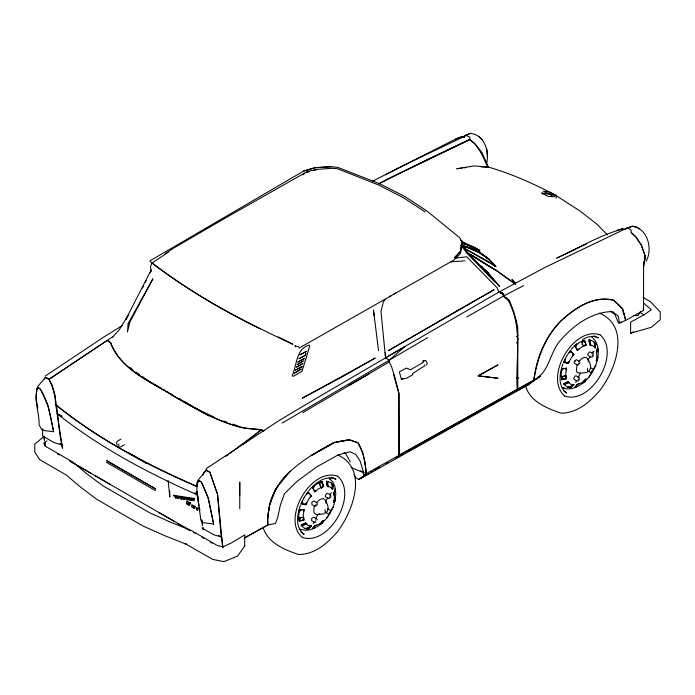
<?xml version="1.0" encoding="UTF-8"?>
<svg xmlns="http://www.w3.org/2000/svg" width="695" height="695" viewBox="0 0 695 695"><rect width="100%" height="100%" fill="white"/><g stroke="black" fill="none" stroke-linecap="round" stroke-linejoin="round"><path stroke-width="1.04" d="M118.854 446.833L118.854 444.131M517.202 389.304L533.499 380.365L527.453 385.265L358.881 479.472L366.117 473.712L517.202 389.304C515.195 358.915 523.83 325.182 506.716 298.103M643.561 310.422L643.553 267.975L645.325 256.194L641.19 244.944L635.812 236.917L631.138 232.356L631.138 230.167L627.611 227.769L545.036 267.41L499.922 291.553L503.493 294.159L503.649 295.992L509.357 300.24L513.683 311.447L517.775 327.137L517.792 389.339L540.667 376.29L527.87 385.056L533.916 380.096C537.166 358.186 545.28 336.675 561.186 320.795C575.338 307.781 593.791 295.14 613.963 300.257L622.651 308.684L625.847 320.299L643.561 310.422L643.17 308.858M42.63 428.745L42.586 435.965L53.758 442.446L61.794 444.843L62.515 448.258L55.739 404.69C98.299 438.892 146.593 465.25 196.789 486.387M398.991 455.407L398.991 393.431L394.934 377.594L391.511 366.5L389.174 361.965L389.183 360.158L405.159 346.379L499.505 291.761L503.076 294.367L503.232 296.2L508.94 300.448L503.232 296.2L466.693 317.024M516.576 323.227L516.593 320.169M244.623 546.201L244.814 534.855L231.227 543.012L223.199 546.809L217.665 545.697L191.386 530.511L169.172 521.615L149.703 512.797L103.173 485.935L87.9 474.694L72.489 461.871L45.496 446.294L43.707 443.184L46.999 440.865M486.604 163.351C489.628 151.38 484.311 134.639 470.341 133.371L464.303 135.873L470.341 133.371M319.882 485.127L320.213 482.061M582.245 344.807L582.679 340.715M561.751 368.663L561.126 374.553L561.76 379.765L566.425 378.706L566.138 376.985L564.887 378.923L566.425 378.706L565.669 374.257L566.529 368.254L565.374 368.272L566.269 369.975L566.529 368.254L561.751 368.663L563.758 368.498L561.534 370.739M36.722 388.27L36.071 398.478L37.86 408.043M267.888 516.576L268.4 512.51M268.661 510.478L269.043 507.428M198.475 500.087C197.649 493.815 195.008 486.265 198.978 480.566L201.159 481.852L202.645 484.493L208.248 498.306L213.669 524.065L202.931 522.657M461.975 244.006L460.472 253.553L454.209 259.878L298.98 348.169M461.949 242.355L460.403 251.46L454.243 257.993L460.403 251.399L461.949 242.355L459.743 237.768L426.895 210.993L404.716 196.407L380.043 183.94L337.779 167.356L330.985 166.739L315.313 167.625L303.645 171.048L149.903 260.894L151.866 263.136L150.537 266.663L151.041 271.25M302.951 363.494L296.305 367.212L302.116 363.963M643.422 265.794L645.247 256.377L641.276 244.927L635.873 236.899L631.121 232.347M643.978 262.918L645.325 256.194M305.244 355.519L305.731 353.364L305.244 355.519L298.833 358.811L305.174 355.293M322.046 523.144L322.628 522.101L320.065 524.569L322.046 523.144L323.635 520.425L319.231 524.108L314.765 525.785L314.079 526.619L316.182 525.255L314.765 525.785L312.437 528.704L314.114 527.991L313.419 527.392L312.437 528.704L317.215 526.671L322.046 523.144L326.502 518.427L329.873 512.91M335.39 498.219L334.677 501.208L335.789 494.458L335.146 489.228L333.835 493.328L334.417 497.177L333.939 502.355L335.155 500.391L333.305 506.638L330.351 512.797L326.502 518.427M564.297 387.871A30.554 17.636 -60 0 1 562.281 387.853C572.445 391.459 582.688 384.683 588.978 377.081L595.78 365.292L597.63 359.046L598.265 353.112L597.622 347.882L596.31 351.983L596.892 355.831L596.414 361.009L597.63 359.046L597.153 359.862L597.865 356.874M412.804 373.719L412.535 374.831L406.662 378.228L401.406 379.279L399.347 371.921L406.306 368.055L410.606 369.723L423.733 362.034L423.768 361.209L422.682 361.009L425.149 360.401L426.504 361.287L427.208 363.615L426.348 364.901M556.061 198.11L556.521 196.303M588.978 377.081L592.826 371.451L595.78 365.292M196.277 485.779L197.623 480.705L206.38 470.246L209.951 472.305L217.518 494.38L221.21 536.948L213.791 534.811L202.558 528.348M516.759 343.226L518.175 338.222M197.05 486.43L197.623 484.458M300.518 505.013C297.156 514.335 294.889 527.609 304.089 534.359L300.9 531.979M316.963 505.178L317.389 503.745M330.742 497.446L330.742 495.066L327.736 493.337L326.711 493.433L325.26 495.952L325.686 496.899L328.683 498.628M562.985 363.667C559.631 372.989 557.364 386.264 566.564 393.014L563.376 390.633M579.439 363.833L579.865 362.399M579.196 379.965L579.196 377.585L576.19 375.847L575.165 375.952L573.714 378.471L574.139 379.418L577.137 381.147M593.217 356.101L593.217 353.72L590.211 351.991L589.186 352.087L587.735 354.606L588.161 355.553L591.158 357.282M202.714 475.371L203.565 472.652L206.328 470.211M196.972 486.509L197.606 484.502M646.124 261.285C653.039 249.149 647.714 228.36 632.441 226.24L626.708 228.186L632.441 226.24L636.681 227.126L639.73 228.881M314.878 505.378L313.958 507.845L313.888 512.293L314.826 513.761L316.216 514.404L317.884 514.604L319.804 513.831M577.05 364.849L576.364 370.948L577.302 372.416L580.36 373.258L578.032 377.811M269.304 505.387C277.183 473.912 307.633 456.632 334.217 442.359M37.921 387.602L37.356 389.07L37.912 387.654L40.084 388.896C48.763 401.588 50.466 417.043 53.637 431.691L45.245 430.726L41.709 429.58L39.068 424.749C39.641 412.613 33.004 399.225 37.921 387.602L40.154 388.861L41.196 390.651L48.042 405.75L53.68 431.673M330.672 511.155L333.305 506.638M198.978 480.566L198.544 481.487L198.926 480.601L201.072 481.852L205.39 491.07M150.233 272.727L151.145 270.815M142.527 288.017L143.457 286.132M145.368 282.222L146.202 280.554M151.18 269.903L125.864 319.396L128.844 314.392L119.01 330.177L112.364 337.362M313.237 523.717L314.166 521.893M315.556 519.156L317.884 514.604M575.712 382.372L576.641 380.547M584.521 381.798L585.103 380.756L582.54 383.223L584.521 381.798L586.111 379.079L581.706 382.763L577.241 384.439L576.555 385.273L578.657 383.909L577.241 384.439L574.913 387.358L576.589 386.646L575.894 386.046L574.913 387.358M44.489 379.001L45.462 377.342L48.928 379.262L86.979 353.781M455.295 140.294L456.32 138.67L461.628 136.811L464.477 137.323L461.628 136.811L456.38 138.635M640.738 311.43L637.949 315.617L633.936 315.521M325.981 503.171L325.712 501.069L327.997 497.655M329.708 495.101L331.428 492.538M588.457 361.834L588.187 359.723L590.472 356.309M592.183 353.755L593.904 351.192L592.244 352.478M463.287 243.05L463.826 242.433L473.643 247.012L479.272 250.087L479.941 251.26M479.272 250.087L463.626 242.72L464.842 243.789L475.458 248.376M495.77 266.289L494.909 265.403L495.77 266.289C486.995 255.569 474.581 247.689 460.889 245.179M385.065 299.51L383.371 301.934L380.999 311.473L385.595 358.742L385.317 352.408M244.84 545.862L237.49 556.13L223.972 561.63L212.731 559.405L185.035 543.594L186.712 544.42L165.054 535.828L142.97 526.002L96.64 499.253L81.054 487.473L66.173 474.963L39.519 459.543L34.75 451.976L34.75 444.209L43.559 436.721M37.582 386.681L45.462 377.342L49.032 379.401L52.307 385.325L55.148 395.542L55.513 404.672C97.943 439.249 147.027 464.208 196.755 486.465M316.225 502.963L319.796 499.583L321.759 498.854L323.436 498.749L324.843 499.523L325.712 501.069M578.7 361.617L582.271 358.238L584.234 357.508L585.911 357.404L587.318 358.177L588.187 359.723M326.077 512.684C329.804 509.478 327.823 504.474 325.581 501.017M588.552 371.339C592.279 368.133 590.298 363.129 588.057 359.671M308.745 490.74C315.113 483.173 325.469 474.572 335.885 479.203L331.324 477.239M571.221 349.394L576.641 343.66M574.383 360.913L576.442 359.723L579.439 361.452M464.842 243.789L474.824 248.219L474.042 247.828M242.989 444.496L261.398 429.736L263.744 430.874M298.685 519.391L301.178 517.567M561.16 378.045L564.479 375.621M225.771 456.32L228.29 454.504M229.967 453.296L261.398 429.736C228.907 428.971 200.117 411.475 172.803 395.655C150.016 381.39 120.626 369.523 110.349 342.531L107.23 340.446L49.032 379.401C58.988 399.677 56.825 423.151 61.881 444.87L60.039 443.818L61.794 444.843M151.866 263.127L168.155 252.355M165.132 253.849L173.081 248.428L226.396 217.448L307.233 171.543L317.302 169.363L332.158 168.303L337.257 168.633L378.245 184.835L402.935 197.415L425.297 212.001M45.305 375.995L103.764 337.058L122.303 325.573M87.874 353.19L113.354 336.371M412.691 373.502L424.836 365.726L424.827 364.823M389.313 296.861L391.146 295.731M393.891 294.037L395.724 292.908M548.19 194.339L541.631 192.802M401.406 379.279L402.961 378.332M302.89 412.543L389.174 361.965M302.864 361.261L297.113 364.666L303.689 360.774M427.529 337.727L282.101 423.107M488.02 272.544L486.465 271.146L499.662 286.566L495.726 281.788L495.014 282.205L466.597 252.876L461.628 245.761M509.887 394.36L407.505 451.654M302.499 174.888L304.358 173.793M368.689 473.686L358.776 479.437L355.51 477.543L354.076 474.772M370.487 472.635L372.285 471.592M374.118 470.532L379.687 467.301M386.185 463.539L388.045 462.462M120.939 439.101L117.203 441.264L116.517 442.776L117.203 445.087M120.504 446.998L124.249 444.835M573.957 362.347L575.408 361.504M348.942 385.421L369.575 373.571M517.367 389.452L399.104 455.347L398.808 393.361L393.405 373.788M244.301 538.121L267.723 524.977M256.16 531.484L267.801 525.003L275.481 523.448L277.722 517.349L280.302 505.274L284.524 493.693L296.808 481.531L316.503 467.057L338.118 454.938L350.072 451.741L355.797 454.487L360.036 460.898L363.259 471.358L363.502 475.988L366.074 473.79L365.431 465.224L362.964 453.314L358.029 442.819L349.429 439.831L334.443 442.489L311.16 455.616L334.486 442.507L349.429 439.831L357.986 442.793C363.685 452.106 365.492 462.983 366.117 473.712M537.843 377.177L539.598 376.195M633.588 331.784L630.582 333.244L630.608 322.202L644.708 314.375L651.293 309.744L644.352 303.663M516.359 336.719L518.149 335.728M244.119 538.06L255.969 531.545M395.464 458.257L399.165 456.224M401.015 455.208L402.874 454.191M372.572 181.221L402.474 165.879L466.336 135.473L469.889 137.167L469.829 139.391L387.28 179.119M379.096 183.758L425.41 160.502L469.95 139.426L475.154 144.16L481.982 152.5L488.376 167.095C511.112 173.611 532.77 183.298 553.663 194.279M378.923 183.645L387.323 179.119M372.451 181.795L374.336 180.77M385.551 174.766L456.32 138.67M510.79 393.83L526.914 385.36M500.652 293.507L502.555 292.517M503.649 295.992L523.552 285.662M406.045 170.318L456.971 145.872M458.813 144.977L469.863 139.643L475.067 143.952L481.149 152.874M586.78 243.858L556.625 258.166C578.275 248.115 599.116 235.553 622.216 229.063L624.318 229.585M582.462 339.421L588.283 336.945L593.704 336.415L598.36 337.857L593.799 335.894M315.417 527.583L310.17 529.816L305.287 530.294L299.806 529.208M621.078 321.976L618.481 323.071L615.058 314.627L610.253 311.047M317.285 169.363L313.263 170.579M479.055 250.469L479.767 250.235M616.448 230.532L622.529 228.629L625.604 229.637M306.226 172.708L309.249 171.795M303.645 171.048L315.313 167.686L330.985 166.739M630.582 333.244L651.337 327.293L660.25 319.796L660.25 312.029L650.329 301.578L643.127 297.417M554.923 196.728L548.199 196.381L541.891 193.445M336.224 442.003L349.229 439.718M544.88 192.333L555.496 195.729M462.045 168.077L456.711 168.772L474.059 165.897L488.376 167.095L481.07 166.913M464.182 167.808L466.319 167.53M455.607 258.036L466.771 256.803L497.134 287.834L498.967 292.239M580.273 373.172L586.571 372.485M317.797 514.517L324.096 513.831M561.395 376.525L566.364 376.038M298.919 517.871L303.889 517.384M494.823 265.516L495.691 266.411L494.909 266.463L494.823 265.516L485.57 259.921L463.956 248.028M464.894 260.842L451.107 261.789L452.08 261.728M543.169 191.186L548.928 191.916L556.07 195.243M461.689 243.98L464.642 244.24L465.042 243.502M516.394 377.741L518.531 378.071M460.689 245.465C474.372 247.976 486.795 255.856 495.57 266.576M462.731 246.273L467.631 247.342L479.22 252.285M462.531 246.56L467.431 247.629L479.02 252.58L489.106 259.669M295.045 345.797L295.592 346.736L295.045 345.797L298.867 346.901M599.915 334.79C573.358 325.807 543.646 377.472 564.627 395.985M564.8 396.072C591.393 405.063 621.139 353.329 600.124 334.799M337.44 476.136C310.882 467.153 281.171 518.818 302.151 537.331M302.325 537.417C328.917 546.409 358.663 494.675 337.648 476.145M223.608 420.935L226.657 422.004M232.764 424.132L237.855 425.905M260.269 328.822L260.295 328.839C222.105 310.491 185.774 288.434 151.953 262.953C195.06 296.261 243.606 321.351 292.812 344.277L278.226 336.884M351.123 467.587L363.98 472.809M197.432 494.944C147.948 473.043 99.741 447.45 57.181 413.751L61.959 416.27M213.721 416.991L196.755 408.825L179.015 398.539M474.65 248.367L478.064 250.226M474.242 247.542L475.024 247.933L473.643 247.012M360.349 470.81L364.093 472.678M555.592 195.243L580.203 211.124L596.996 224.268L607.456 234.875M464.816 248.923L466.588 249.818M57.181 413.751L61.951 416.27M263.865 430.848C256.212 427.651 247.038 429.623 239.019 426.904C215.363 420.214 193.992 407.939 172.951 395.551C150.45 381.138 120.409 369.749 110.713 342.531L107.212 340.368M485.266 264.169L496.56 270.424M467.466 250.269L495.691 266.411M57.485 453.913L59.344 454.973M343.921 452.627L345.623 453.6L350.349 461.906M158.695 512.441L174.115 521.215M623.015 313.011L624.796 314.036M161.622 388.514L149.833 381.737L142.11 376.386M163.438 389.556L165.254 390.599M167.069 391.641L168.885 392.684M170.692 393.726L172.508 394.769M155.324 490.574L106.483 462.366M639.817 312.316L644.282 314.896M599.498 313.124C631.39 326.867 615.527 370.331 599.828 390.477C589.951 401.988 576.928 413.351 560.891 413.151C547.156 408.373 530.433 401.745 525.75 386.602M590.654 367.742L592.904 369.045M588.596 371.304L590.846 372.607M574.383 363.285L577.389 365.023M337.944 454.999C368.802 469.195 352.721 511.954 337.353 531.823C327.475 543.334 314.453 554.697 298.416 554.497C284.681 549.719 267.957 543.09 263.275 527.948M327.423 508.653L330.429 510.391M316.963 502.798L313.966 501.069L311.907 502.259L311.907 504.631L314.913 506.368M325.373 512.215L328.37 513.952M314.661 522.492L311.664 520.764L311.664 518.383L313.714 517.193L316.72 518.93L317.146 519.869M190.751 530.806L75.095 464.225M193.558 532.422L195.425 533.499M201.976 537.27L203.844 538.347M70.404 461.515L73.218 463.139M177.529 523.361L188.762 529.851M69.596 460.846L91.097 473.286M218.439 535.332L221.21 536.948M94.642 475.337L110.062 484.363M128.931 453.036L146.185 463.191L128.957 453.018M210.298 542.135L212.14 543.212M185.365 402.092L187.242 403.196M190.048 404.855L191.916 405.958M194.722 407.609L208.743 415.888M469.898 254.17L497.62 271.38L515.29 284.099M470.602 254.44L497.455 271.276L515.177 283.908M462.783 241.947L462.592 241.973M469.924 254.04L483.616 263.127M196.676 494.154L194.878 493.033L196.676 494.154M460.299 239.732L462.105 240.896M389.191 360.149L385.603 357.821L322.289 394.812L278.652 420.788L206.18 468.665L206.372 470.15L209.89 472.253L217.552 494.371L222.721 546.895M136.107 372.216L139.539 374.596M480.063 252.884L489.306 259.383M462.688 241.964L463.061 242.199L462.479 242.129M481.044 266.22L482.599 267.653L481.044 266.246M481.574 266.437L486.17 270.581L493.094 278.721M130.382 367.655L132.675 369.836M478.855 136.472L482.478 140.121M466.527 251.199L495.726 281.788M502.146 292.969L504.11 295.166M552.525 196.198L549.293 194.148M591.758 336.736L595.441 340.941L597.465 345.432L598.152 351.097M515.69 283.803L511.937 279.338L515.568 283.734M466.527 251.234L461.228 244.848M481.079 152.804L487.855 167.191M581.507 341.636L583.565 346.197M319.031 482.982L321.498 488.455M205.52 491.374L208.265 498.159L213.608 524.039M200.942 520.616L197.415 495.109M364.623 462.132L365.031 464.112M202.992 527.87L203.305 529.547L202.949 527.462M196.381 491.365L199.091 506.003M199.482 508.097L199.873 510.191M197.085 491.73L197.641 494.892M198.005 497.003L198.379 499.114M201.698 520.173L202.593 525.377M223.026 547.808L221.453 536.696M44.61 442.341L45.227 446.129M201.785 519.921L202.584 525.151M44.106 437.285L44.497 440.222M44.758 442.176L45.279 446.094M378.506 350.61L373.476 309.944L374.153 315.599M335.676 492.442L334.99 486.778L332.966 482.287L329.282 478.082A30.554 17.636 -60 0 1 330.325 479.802M168.173 480.584L169.78 497.09L169.693 490.809M44.002 436.043L44.41 440.239M365.231 465.103L365.865 472.548M486.769 148.73L487.343 156.227M267.497 519.634L267.592 524.933M239.758 495.405L239.758 482.061L239.775 508.723M592.192 355.501L592.192 357.187M591.871 370.826L591.871 372.503M587.562 368.376L587.562 372.094M578.414 363.242L578.414 364.918M578.162 379.366L578.162 381.051M329.717 496.847L329.717 498.532M329.395 512.172L329.395 513.848M325.086 509.722L325.086 513.44M315.938 504.587L315.938 506.264M315.695 520.711L315.695 522.397M589.994 341.089A28.686 16.558 -60 0 1 590.672 345.762M569.526 382.38A28.686 16.558 -60 0 1 565.165 384.127M593.93 341.497A30.554 17.636 -60 0 1 594.668 347.535M573.071 384.961A30.554 17.636 -60 0 1 567.485 387.332M327.519 482.434A28.686 16.558 -60 0 1 328.196 487.108M307.051 523.726A28.686 16.558 -60 0 1 302.69 525.472M331.454 482.843A30.554 17.636 -60 0 1 332.193 488.88M310.596 526.306A30.554 17.636 -60 0 1 305.009 528.678M334.26 491.851L334.078 494.918L334.26 491.851M596.736 350.506L596.553 353.573L596.736 350.506M333.305 485.162L333.183 486.709L332.306 484.224L333.305 485.162L332.705 489.237L331.906 488.542L332.853 488.064L332.705 489.237L330.055 486.891L327.319 486.205L326.971 484.597L328.283 486.439L327.319 486.205L326.511 481.218L330.351 482.408L333.305 485.162M595.78 343.817L595.658 345.363L594.772 342.878L595.78 343.817L595.181 347.891L594.381 347.196L595.328 346.718L595.181 347.891L592.531 345.545L589.794 344.859L589.447 343.252L590.759 345.094L589.794 344.859L588.986 339.872L592.826 341.063L595.78 343.817M128.158 323.514L127.454 331.984L129.861 322.159L152.909 278.773L128.158 323.514M334.104 500.409L333.939 502.355L334.104 500.409M596.579 359.063L596.414 361.009L596.579 359.063M299.276 510.008L298.65 515.899L299.284 521.111L303.95 520.051L303.663 518.331L302.412 520.268L303.95 520.051L303.194 515.603L304.054 509.6L302.898 509.617L303.793 511.32L304.054 509.6L299.276 510.008L299.059 512.085L301.283 509.843L299.276 510.008M173.463 495.266L173.715 495.987L174.932 496.178L175.314 498.107L176.322 498.254L175.87 496.326L182.637 497.368L183.28 499.323L184.974 499.583L184.809 498.167C183.628 498.384 184.662 500.756 183.706 497.533L192.454 498.854L192.141 499.436L193.905 500.956C195.069 500.105 192.932 501.295 193.392 499.618L193.914 499.714L193.219 498.975L194.652 499.21L194.565 498.506L173.463 495.266M269.399 505.465L267.653 519.738L267.766 525.012C266.793 504.657 275.324 485.084 290.145 471.227L275.767 488.62L269.399 505.465M195.147 506.69L194.565 508.584L191.62 506.872L191.742 504.7L195.147 506.69M190.447 499.019L190.248 499.757L188.997 498.784L189.535 500.287L190.421 499.853L190.812 500.487L192.124 500.322L190.447 499.019M182.368 498.906L180.552 498.906L180.196 497.429L181.786 497.681L182.368 498.906M188.571 502.885L188.258 504.674L187.589 504.231L188.084 502.589L188.571 502.885M189.926 504.005L189.327 505.56L186.416 503.858L186.755 501.338L190.734 503.145L188.206 501.981L189.926 504.005M535.419 370.539L533.604 380.156C548.251 373.406 549.693 354.841 558.38 342.835C571.811 326.641 590.628 311.942 612.495 311.568L618.324 316.129L619.436 323.227L625.587 320.36L622.442 308.832L613.72 300.37C593.539 295.271 575.113 307.989 560.891 320.916C547.556 334.504 538.99 351.896 535.419 370.539M193.366 505.569L192.941 507.411L193.601 507.81L194.079 505.986L193.366 505.569M198.301 508.201L197.78 510.417L196.364 509.609L197.145 508.175L196.172 507.958L198.301 508.201M305.661 359.602L301.969 371.339L293.099 376.395L292.213 375.647C297.086 365.005 295.731 349.203 309.084 345.111L309.753 345.928L305.661 359.602M186.008 498.324L186.356 499.801L188.501 499.809L187.615 498.576L186.008 498.324M314.279 485.848L313.323 488.915L312.411 487.204L317.215 483.694L322.028 481.661L323.644 486.5L318.875 488.55L314.852 491.825L313.984 490.288L316.468 490.514L314.852 491.825L312.411 487.204L314.279 485.848M576.754 344.503L575.799 347.57L574.887 345.858L579.691 342.348L584.504 340.315L586.12 345.154L581.35 347.205L577.328 350.48L576.459 348.942L578.944 349.168L577.328 350.48L574.887 345.858L576.754 344.503M335.146 489.228L334.677 490.731L335.407 491.339L335.146 489.228M597.622 347.882L597.153 349.385L597.882 349.993L597.622 347.882M178.45 497.733L178.485 498.593L177.434 498.428L177.147 497.246L178.85 497.22L179.31 498.15L178.45 497.733M304.089 497.568L301.152 503.71L305.87 504.709L306.816 502.85L304.036 504.335L305.87 504.709L308.511 499.523L311.43 495.839L310.352 494.614L310.361 497.212L311.43 495.839L307.946 491.921L306.634 493.841L309.362 493.502L307.946 491.921L304.089 497.568M566.564 356.222L563.628 362.364L568.345 363.363L569.292 361.504L566.512 362.99L568.345 363.363L570.986 358.177L573.905 354.493L572.828 353.269L572.836 355.866L573.905 354.493L570.421 350.575L569.109 352.495L571.829 352.156L570.421 350.575L566.564 356.222M302.412 501.078L301.152 503.71L303.037 504.057L302.412 501.078M564.887 359.732L563.628 362.364L565.513 362.712L564.887 359.732M323.166 485.014L322.124 487.152L323.644 486.5L323.166 485.014M585.642 343.669L584.599 345.806L586.12 345.154L585.642 343.669M303.124 524.16L302.134 526.132L301.144 525.185L303.124 524.16M565.6 382.815L564.609 384.787L563.619 383.84L565.6 382.815M323.635 520.425L321.681 522.084L323.635 520.425M586.111 379.079L584.156 380.738L586.111 379.079M328.136 481.722L326.772 483.216L326.511 481.218L328.136 481.722M590.611 340.376L589.247 341.87L588.986 339.872L590.611 340.376M309.249 527.965L307.946 529.147L306.295 528.643L309.249 527.965M571.724 386.62L570.421 387.801L568.771 387.297L571.724 386.62M311.412 526.019L307.946 529.147L304.089 527.957L301.144 525.185L305.583 523.04L308.007 525.533L311.412 526.019L310.205 526.975L310.109 525.846L311.412 526.019M573.888 384.674L570.421 387.801L566.564 386.611L563.619 383.84L568.058 381.694L570.482 384.187L573.888 384.674L572.68 385.629L572.584 384.5L573.888 384.674M304.506 358.403L297.868 362.069L304.506 358.403M456.98 310.847L388.305 350.697L494.093 289.745L456.98 310.847M301.196 369.088L294.411 373.102L301.196 369.088M375.118 358.107L344.572 375.552L302.195 398.261L375.118 358.107M405.159 346.379L385.603 357.821L405.159 346.379M306.538 351.349L299.997 354.771L306.538 351.349M301.986 366.421L295.358 370.157L302.038 366.891L301.986 366.421M497.881 364.936L478.134 375.865L497.889 378.228L478.134 375.865L497.881 364.936M568.058 381.694L566.842 382.224L568.623 382.285L568.058 381.694M305.583 523.04L304.367 523.57L306.156 523.63L305.583 523.04M584.504 340.315L582.949 340.967L585.173 342.453L584.504 340.315M322.028 481.661L320.473 482.313L322.697 483.798L322.028 481.661M563.706 379.192L561.76 379.765L561.508 377.637L563.706 379.192M301.23 520.538L299.284 521.111L299.032 518.983L301.23 520.538M181.195 497.698L181.508 498.897L181.195 497.698M187.311 499.809L186.651 498.532L187.311 499.809M477.804 251.347L479.785 252.832L477.804 251.347M155.689 488.959L106.743 460.707L155.689 488.959"/></g></svg>
